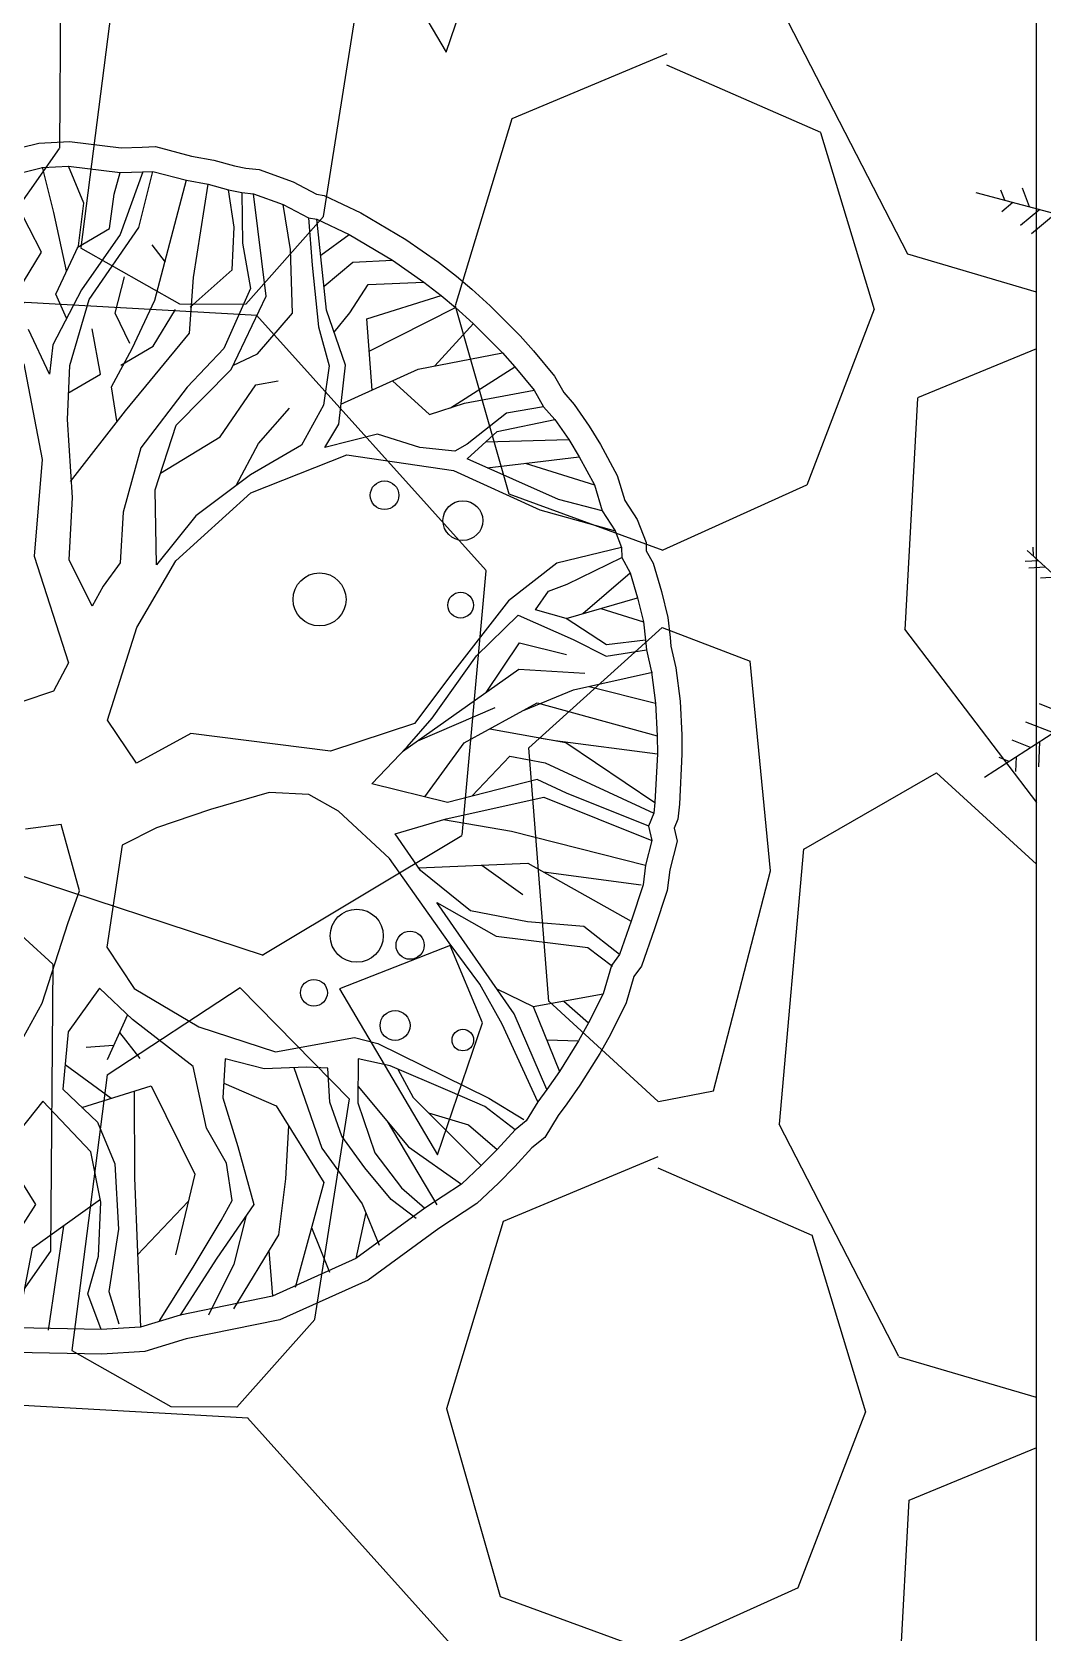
# Model space of a CAD drawing. Extents: x 58467 to 79089, y -33726 to -17391.
# Drawn here: x 75768.8 to 75815.4, y -21279.3 to -21205.6 of the extents above; entities that cross this region are included whole.
import ezdxf

# ---------------------------------------------------------------- set-up
doc = ezdxf.new("R2010")
doc.units = 0
doc.header["$LTSCALE"] = 100
for name, color, linetype in [('BA_elev4', 252, 'Continuous'), ('BA_env_landscp', 84, 'Continuous'), ('BA_mat_timber', 44, 'Continuous')]:
    doc.layers.add(name, color=color, linetype=linetype)

# ---------------------------------------------------------------- blocks, each defined once
blk = doc.blocks.new('MAVİ SEDİR')
for p, q in [((215663.4309270876, 56009.903777042), (215695.2375697446, 55975.01252857555)), ((215609.0346039347, 56000.07604470253), (215616.5003568581, 55981.33530714969)), ((215601.5742142466, 55988.49445972968), (215607.2001897493, 55974.37198186884)), ((215681.4406553205, 55990.14746672149), (215680.9911856545, 55981.83539794976)), ((215867.8739639804, 55989.62882383751), (215857.6549183781, 55977.25269406493)), ((215597.0299671738, 55981.43992426816), (215584.1913957834, 55980.83376936111)), ((215686.6463474203, 55984.43692699387), (215686.1836474543, 55975.8801895103)), ((215689.8877168436, 55980.88120980807), (215689.513998037, 55973.97000610122)), ((215692.2665312146, 55978.27169819836), (215696.9421708056, 55978.09203132847)), ((215870.0404827252, 55981.52186086949), (215861.856970406, 55971.61093431144)), ((215594.053755814, 55976.81962342578), (215597.8251405787, 55967.35259005204)), ((215871.4594235522, 55976.21228265067), (215881.002858052, 55972.63863998652)), ((215589.3244140678, 55969.47774510717), (215581.9008250796, 55969.12725090059)), ((215586.9318798675, 55965.76355063491), (215588.9469667569, 55960.70522431134)), ((215873.7141881765, 55967.77510971852), (215868.9822729119, 55962.04435954223)), ((215874.85485463, 55963.50681491626), (215879.9540028047, 55961.59738351942))]:
    blk.add_line(p, q)
for points in [[(215733.4426660906, 56289.88447982464), (215667.6389332787, 56091.05400275144), (215578.7606014943, 55953.07837482339)], [(215733.4426660906, 56289.88447982464), (215836.3768975006, 56107.48866334532), (215878.7505996194, 55948.92920720447)]]:
    blk.add_lwpolyline(points)
blk = doc.blocks.new('buxus')
at = {"linetype": 'Continuous'}
for p, q in [((2913.064739491384, 24934.8448311144), (2912.542041311637, 24936.93207244626)), ((2914.456090935145, 24935.2719083711), (2913.745015938744, 24936.97592313013)), ((2915.845963882425, 24935.69728105269), (2916.121222398282, 24936.68618048552)), ((2917.175477633082, 24936.72461008154), (2916.119926048896, 24933.82876960074)), ((2916.992325313299, 24934.15934710596), (2917.624940682166, 24936.74099390627)), ((2917.725669489709, 24930.8021415192), (2919.179624923296, 24936.34537294543)), ((2919.504646289451, 24931.84585437279), (2920.181524622212, 24936.15739872462)), ((2921.375547138171, 24934.16891004604), (2921.117240069608, 24935.88942903279)), ((2912.501524348132, 24933.01843381141), (2911.359857368057, 24935.23332635956)), ((2914.209622432369, 24933.30519259256), (2914.456090935145, 24935.2719083711)), ((2915.63550003945, 24934.11153894517), (2915.845963882425, 24935.69728105269)), ((2921.736208863342, 24935.76177781651), (2921.755609968232, 24933.43004432071)), ((2922.844921405831, 24930.98874795574), (2922.271164032993, 24935.70699640829)), ((2923.977965774437, 24933.13634425192), (2923.636178602038, 24935.21490575716)), ((2913.650753854125, 24932.15904258549), (2913.064739491384, 24934.8448311144)), ((2924.807398417739, 24934.59443509041), (2924.962820796806, 24932.41952435062)), ((2925.635716858751, 24930.33940873445), (2925.191807806216, 24934.53581671373)), ((2914.143090288466, 24933.22848581605), (2915.63550003945, 24934.11153894517)), ((2916.119926048896, 24933.82876960074), (2914.347563331256, 24931.27985838461)), ((2914.697446563006, 24930.84197085929), (2916.992325313299, 24934.15934710596)), ((2921.280755020665, 24932.21102450557), (2921.375547138171, 24934.16891004604)), ((2925.367365831465, 24932.87621304249), (2926.674486333769, 24933.82901204162)), ((2911.149923564562, 24930.78858919513), (2912.501524348132, 24933.01843381141)), ((2913.158765305575, 24931.08631066044), (2914.209622432369, 24933.30519259256)), ((2918.220873999169, 24932.55012747056), (2917.606599656234, 24933.35473728826)), ((2921.755609968232, 24933.43004432071), (2922.1277623734, 24931.33896602039)), ((2924.062509444592, 24930.20447938695), (2923.977965774437, 24933.13634425192)), ((2919.345059485878, 24930.48481150699), (2921.280755020665, 24932.21102450557)), ((2924.962820796806, 24932.41952435062), (2925.264094486469, 24929.57149197786)), ((2925.518553986047, 24931.44698516821), (2926.837119753532, 24932.56212763503)), ((2926.837119753532, 24932.56212763503), (2928.672605016574, 24932.64889061889)), ((2915.899031604883, 24930.2089834502), (2916.326225473958, 24931.87855804992)), ((2919.321493969668, 24929.2805913972), (2919.504646289451, 24931.84585437279)), ((2926.705975083842, 24930.22655717078), (2927.551062825053, 24931.53665559681)), ((2927.551062825053, 24931.53665559681), (2930.112919946599, 24931.64329999881)), ((2914.347563331256, 24931.27985838461), (2913.027620635885, 24928.75074014344)), ((2913.654499861107, 24929.97530150215), (2913.158765305575, 24931.08631066044)), ((2913.809922240174, 24927.80039076235), (2914.697446563006, 24930.84197085929)), ((2916.674812362916, 24928.58325958707), (2917.725669489709, 24930.8021415192)), ((2922.1277623734, 24931.33896602039), (2920.907836305591, 24928.58569681146)), ((2921.235543593176, 24927.62042732204), (2922.844921405831, 24930.98874795574)), ((2927.491144756657, 24929.95475045775), (2930.909643717979, 24931.02360807517)), ((2916.575143640923, 24928.80412186034), (2915.899031604883, 24930.2089834502)), ((2917.646880355903, 24928.69297487177), (2918.675561538532, 24930.38447478706)), ((2922.446517549837, 24928.34135706305), (2924.062509444592, 24930.20447938695)), ((2926.506819780359, 24927.81257530214), (2925.635716858751, 24930.33940873445)), ((2925.983438380897, 24929.3307628424), (2926.705975083842, 24930.22655717078)), ((2927.73300221526, 24926.66812533463), (2927.491144756657, 24929.95475045775)), ((2927.601762134245, 24928.4515599192), (2931.578459572905, 24930.46469935601)), ((2912.869512335387, 24927.3914019055), (2911.895872616666, 24929.46055483752)), ((2915.212582216835, 24927.39922825794), (2914.840081912692, 24929.49359525276)), ((2916.373120249136, 24925.7115972709), (2919.321493969668, 24929.2805913972)), ((2925.264094486469, 24929.57149197786), (2925.755134578017, 24927.78352427089)), ((2930.621024478608, 24927.78253805281), (2932.394059347379, 24929.73066383149)), ((2913.027620635885, 24928.75074014344), (2912.869512335387, 24927.3914019055)), ((2915.728666321074, 24926.81718528861), (2916.674812362916, 24928.58325958707)), ((2916.151165726165, 24927.80980128692), (2917.646880355903, 24928.69297487177)), ((2920.907836305591, 24928.58569681146), (2919.206352290269, 24926.79373972051)), ((2911.683930283802, 24927.87310815489), (2912.528251715105, 24923.4668005865)), ((2913.694780554184, 24925.3135391384), (2913.809922240174, 24927.80039076235)), ((2921.32088989718, 24927.79905145711), (2922.446517549837, 24928.34135706305)), ((2925.755134578017, 24927.78352427089), (2925.494141581431, 24925.96979422716)), ((2926.190603166177, 24925.09389877352), (2926.506819780359, 24927.81257530214)), ((2929.853267844021, 24927.63413206162), (2933.732082940478, 24928.38390008503)), ((2931.347228956917, 24925.85416864826), (2934.306565678033, 24927.74287694992)), ((2913.718346076987, 24926.51775924819), (2915.212582216835, 24927.39922825794)), ((2918.71114778081, 24925.04575376915), (2921.235543593176, 24927.62042732204)), ((2922.369118001261, 24926.90902850858), (2923.409196628041, 24927.09715514491)), ((2926.29764192357, 24926.01416586623), (2929.853267844021, 24927.63413206162)), ((2928.665274106872, 24927.09287443105), (2930.375966023768, 24925.5468907825)), ((2915.969491902864, 24925.24624283371), (2915.728666321074, 24926.81718528861)), ((2919.206352290269, 24926.79373972051), (2917.082368863265, 24924.00916663126)), ((2920.732776551205, 24924.5169401012), (2922.369118001261, 24926.90902850858)), ((2931.985873882494, 24926.05621635929), (2935.197907844868, 24926.65963695034)), ((2913.845508482452, 24922.46166974445), (2916.373120249136, 24925.7115972709)), ((2922.504190825028, 24924.20515163256), (2923.919107785, 24925.83644899905)), ((2925.494141581431, 24925.96979422716), (2924.478158516932, 24924.12689269645)), ((2930.375966023768, 24925.5468907825), (2931.985873882494, 24926.05621635929)), ((2933.923489022213, 24925.60027244665), (2932.108159670287, 24924.17887461654)), ((2935.63158710645, 24925.88703122781), (2933.923489022213, 24925.60027244665)), ((2913.924827649144, 24921.71184138771), (2913.694780554184, 24925.3135391384)), ((2917.741436209573, 24922.0754593609), (2918.71114778081, 24925.04575376915)), ((2925.549895231913, 24924.01574570789), (2926.190603166177, 24925.09389877352)), ((2932.103465219488, 24923.50191601512), (2933.483508123757, 24924.75723303293)), ((2933.483508123757, 24924.75723303293), (2936.147671217282, 24925.30498825848)), ((2917.082368863265, 24924.00916663126), (2916.261376684336, 24921.04429331085)), ((2917.990378076096, 24922.83798572371), (2920.732776551205, 24924.5169401012)), ((2921.473549856992, 24922.27102229251), (2922.504190825028, 24924.20515163256)), ((2924.478158516932, 24924.12689269645), (2922.127526109565, 24922.76356496905)), ((2927.978020430292, 24924.63082914519), (2925.549895231913, 24924.01574570789)), ((2929.933117056785, 24924.02530864798), (2927.978020430292, 24924.63082914519)), ((2931.536504062662, 24923.85925979546), (2929.933117056785, 24924.02530864798)), ((2932.108159670287, 24924.17887461654), (2931.536504062662, 24923.85925979546)), ((2932.964451310351, 24924.2850876668), (2936.785219555373, 24924.39222644358)), ((2912.528251715105, 24923.4668005865), (2912.168120029412, 24919.01493775912)), ((2922.140313132354, 24921.93702983579), (2926.567797927712, 24923.67649032739)), ((2926.567797927712, 24923.67649032739), (2931.481280451658, 24922.95431325783)), ((2936.309707665266, 24921.62487915615), (2932.103465219488, 24923.50191601512)), ((2933.036470057039, 24923.08556237698), (2934.846599587323, 24923.30313157842)), ((2934.77402897383, 24923.29440892778), (2937.970805456901, 24922.29349488)), ((2934.846599587323, 24923.30313157842), (2937.267239120189, 24923.59124400981)), ((2922.127526109565, 24922.76356496905), (2919.60782475459, 24920.86585007032)), ((2931.481280451658, 24922.95431325783), (2935.453311397747, 24921.14302043849)), ((2917.805282432046, 24918.61791705421), (2917.741436209573, 24922.0754593609)), ((2918.691510412084, 24918.80208626635), (2922.140313132354, 24921.93702983579)), ((2913.773333424154, 24918.84730473449), (2913.924827649144, 24921.71184138771)), ((2916.261376684336, 24921.04429331085), (2916.132058396919, 24918.70713867447)), ((2935.453311397747, 24921.14302043849), (2938.928445000271, 24920.18361187962)), ((2938.329510053389, 24921.09764955483), (2936.309707665266, 24921.62487915615)), ((2919.60782475459, 24920.86585007032), (2917.805282432046, 24918.61791705421)), ((2912.168120029412, 24919.01493775912), (2913.745603490031, 24914.10713096637)), ((2914.830986773552, 24916.70528199441), (2913.773333424154, 24918.84730473449)), ((2939.224741149718, 24919.41401575714), (2936.240400682087, 24918.68905681425)), ((2936.721958623007, 24917.72774474902), (2939.23696552059, 24918.94850109906)), ((2916.132058396919, 24918.70713867447), (2915.338978312394, 24917.6267328125)), ((2916.90027662244, 24915.72591354186), (2918.691510412084, 24918.80208626635)), ((2936.240400682087, 24918.68905681425), (2934.007266382462, 24916.95200163999)), ((2937.440942976339, 24916.36982149669), (2939.621568691691, 24918.25269845434)), ((2915.338978312394, 24917.6267328125), (2914.830986773552, 24916.70528199441)), ((2935.259380577951, 24916.54700216711), (2935.848080868715, 24917.39546266868)), ((2935.848080868715, 24917.39546266868), (2936.721958623007, 24917.72774474902)), ((2934.007266382462, 24916.95200163999), (2931.546186753088, 24913.77878089006)), ((2936.662040554612, 24916.1458396627), (2939.959621874993, 24917.09409504438)), ((2932.535299422623, 24914.41734180251), (2934.455339846316, 24916.29154726629)), ((2934.455339846316, 24916.29154726629), (2936.98974784879, 24915.18057012053)), ((2936.662040554612, 24916.1458396627), (2935.259380577951, 24916.54700216711)), ((2938.528429099628, 24914.93623037212), (2936.662040554612, 24916.1458396627)), ((2938.259419514672, 24916.60518333803), (2940.230266030716, 24915.9890771873)), ((2915.537897345449, 24911.46531362979), (2916.90027662244, 24915.72591354186)), ((2936.98974784879, 24915.18057012053), (2938.509558027625, 24914.40896881101)), ((2940.31871443227, 24915.1517034646), (2938.528429099628, 24914.93623037212)), ((2930.493851136406, 24911.55819433008), (2932.535299422623, 24914.41734180251)), ((2932.977337245013, 24912.73800032124), (2934.513961571918, 24915.01604146782)), ((2934.513961571918, 24915.01604146782), (2936.684309734621, 24914.49264883496)), ((2938.509558027625, 24914.40896881101), (2940.367854000651, 24914.70285325512)), ((2913.745603490031, 24914.10713096637), (2913.05254001329, 24912.80257413665)), ((2929.133205098135, 24910.01147808498), (2934.488917552634, 24913.81011673018)), ((2931.546186753088, 24913.77878089006), (2929.689810404771, 24911.30273948199)), ((2934.488917552634, 24913.81011673018), (2937.53462196611, 24913.62071080551)), ((2937.010627436977, 24912.85054119985), (2940.639833209545, 24913.67502373377)), ((2937.731317875071, 24913.01426758789), (2940.790490322609, 24912.23751600495)), ((2913.05254001329, 24912.80257413665), (2911.594656425626, 24912.29879010343)), ((2931.977308776241, 24910.40890804403), (2935.334535333323, 24912.26122009931)), ((2934.728244181827, 24911.92670579082), (2937.010627436977, 24912.85054119985)), ((2935.334535333323, 24912.26122009931), (2940.864881873079, 24910.73286538899)), ((2916.880639253715, 24909.48224598632), (2915.537897345449, 24911.46531362979)), ((2929.3494982349, 24910.23883784775), (2930.493851136406, 24911.55819433008)), ((2929.834613291714, 24910.50896493118), (2933.392225736212, 24912.04020546326)), ((2919.381469543279, 24910.85269937667), (2916.880639253715, 24909.48224598632)), ((2925.817978226747, 24910.03417497116), (2919.381469543279, 24910.85269937667)), ((2929.689810404771, 24911.30273948199), (2925.817978226747, 24910.03417497116)), ((2933.158160738692, 24911.06042986613), (2936.661274251298, 24910.42943366827)), ((2927.717851235644, 24908.52370798905), (2929.3494982349, 24910.23883784775)), ((2930.164704662622, 24907.92786371514), (2931.977308776241, 24910.40890804403)), ((2935.430043632378, 24910.6512083251), (2936.16424955639, 24910.51895996135)), ((2936.16424955639, 24910.51895996135), (2940.869834658959, 24909.9131739236)), ((2936.661274251298, 24910.42943366827), (2940.755277168741, 24907.67204085477)), ((2932.330164440278, 24907.9599100542), (2934.081124788449, 24909.80880868739)), ((2934.081124788449, 24909.80880868739), (2935.703819669964, 24909.49159913092)), ((2935.703819669964, 24909.49159913092), (2940.70385410337, 24907.1710910119)), ((2931.208324240813, 24907.67372723495), (2927.717851235644, 24908.52370798905)), ((2935.330370922003, 24908.72526649372), (2931.208324240813, 24907.67372723495)), ((2936.680675356188, 24908.09770017247), (2935.330370922003, 24908.72526649372)), ((2922.995706832723, 24908.12708150767), (2920.281014592178, 24907.35133834591)), ((2924.819476642429, 24908.04169685587), (2922.995706832723, 24908.12708150767)), ((2926.187262563388, 24907.26455400278), (2924.819476642429, 24908.04169685587)), ((2931.135619143036, 24906.91835728189), (2935.643901601569, 24907.90969399186)), ((2935.643901601569, 24907.90969399186), (2940.617832239981, 24905.91042700446)), ((2940.470502432904, 24906.58184400956), (2936.680675356188, 24908.09770017247)), ((2920.281014592178, 24907.35133834591), (2917.800881743705, 24906.50656239728)), ((2928.531904163977, 24905.09351213849), (2926.187262563388, 24907.26455400278)), ((2913.401656935134, 24906.64828066963), (2911.7600909948, 24906.43822866499)), ((2914.253888791332, 24903.59418567622), (2913.401656935134, 24906.64828066963)), ((2917.800881743705, 24906.50656239728), (2916.222631986365, 24905.69796319559)), ((2928.791507581926, 24906.23040408927), (2931.135619143036, 24906.91835728189)), ((2931.021550140609, 24906.88488013554), (2934.144971010921, 24906.3512663807)), ((2934.144971010921, 24906.3512663807), (2940.32559698851, 24904.77900708733)), ((2916.222631986365, 24905.69796319559), (2915.509401108011, 24901.00873386724)), ((2929.952045620819, 24904.54277310224), (2928.791507581926, 24906.23040408927)), ((2931.286877110784, 24901.20749288377), (2928.531904163977, 24905.09351213849)), ((2929.876276641443, 24904.65295481007), (2934.905096671045, 24904.87353498277)), ((2934.905096671045, 24904.87353498277), (2939.663851130591, 24902.20407558832)), ((2932.26650762969, 24902.67270943796), (2929.952045620819, 24904.54277310224)), ((2932.780325192507, 24904.78033568658), (2934.680456213458, 24903.43748991557)), ((2935.618309308319, 24904.47345294091), (2940.125244676018, 24903.87949935782)), ((2913.725199804807, 24902.14705746914), (2914.253888791332, 24903.59418567622)), ((2934.279277524781, 24897.93098351025), (2930.713649770832, 24903.06674627942)), ((2930.713649770832, 24903.06674627942), (2933.447743122859, 24901.51075589265)), ((2934.88962371364, 24902.16582108556), (2932.26650762969, 24902.67270943796)), ((2912.532237374398, 24898.41755608664), (2913.725199804807, 24902.14705746914)), ((2937.482560199277, 24901.95991093317), (2934.88962371364, 24902.16582108556)), ((2939.130740221712, 24900.66476457527), (2937.482560199277, 24901.95991093317)), ((2932.697629652842, 24899.30283664467), (2931.286877110784, 24901.20749288377)), ((2933.447743122859, 24901.51075589265), (2937.660069611259, 24900.98751572805)), ((2915.509401108011, 24901.00873386724), (2916.769955761281, 24899.09695191244)), ((2937.660069611259, 24900.98751572805), (2938.811125499524, 24900.12654038275)), ((2915.178918981151, 24899.11488784403), (2913.730954347749, 24897.10602595674)), ((2916.694034709186, 24897.66632798582), (2915.178918981151, 24899.11488784403)), ((2916.769955761281, 24899.09695191244), (2919.75391572409, 24897.32722502084)), ((2933.725451296312, 24897.4585034101), (2932.697629652842, 24899.30283664467)), ((2933.475985395956, 24899.08800775828), (2935.153155285665, 24898.26326564332)), ((2911.01156764322, 24895.65332424629), (2912.532237374398, 24898.41755608664)), ((2935.153155285665, 24898.26326564332), (2938.372408614894, 24898.85524225471)), ((2935.153155285665, 24898.26326564332), (2936.361374720726, 24895.27376877797)), ((2936.562049169224, 24898.52234191584), (2937.70262997116, 24897.51339351327)), ((2916.456653388563, 24897.89328160605), (2915.529332245788, 24895.81800531453)), ((2919.493270619887, 24895.51020628262), (2916.694034709186, 24897.66632798582)), ((2935.362345358111, 24893.87528274519), (2933.725451296312, 24897.4585034101)), ((2935.782136262914, 24894.4499637284), (2934.279277524781, 24897.93098351025)), ((2913.730954347749, 24897.10602595674), (2913.48126987747, 24894.46405620464)), ((2916.090067927354, 24897.07289040047), (2917.036355408426, 24895.87293913827)), ((2919.75391572409, 24897.32722502084), (2923.277873199732, 24896.1763865752)), ((2923.277873199732, 24896.1763865752), (2926.912277897381, 24896.8354411521)), ((2926.912277897381, 24896.8354411521), (2927.996712730492, 24896.57289254811)), ((2935.773258856467, 24896.72894362802), (2937.242054360465, 24896.68718314636)), ((2915.821905863672, 24896.47276346137), (2914.561958710192, 24896.38524863125)), ((2927.996712730492, 24896.57289254811), (2933.102318078073, 24894.05020096805)), ((2913.588328379001, 24895.59686726938), (2915.711042683095, 24894.04396527462)), ((2920.095287972919, 24892.67313654127), (2919.493270619887, 24895.51020628262)), ((2920.966809298867, 24895.86599785064), (2920.856362076861, 24894.05610477537)), ((2922.754226562982, 24895.40292822231), (2920.966809298867, 24895.86599785064)), ((2924.712191264593, 24895.47595044589), (2922.754226562982, 24895.40292822231)), ((2924.119304557189, 24895.45383875093), (2925.411009271092, 24891.73947581596)), ((2925.698435859008, 24895.43596869028), (2924.712191264593, 24895.47595044589)), ((2925.790542061675, 24893.85960514754), (2925.698435859008, 24895.43596869028)), ((2927.089787302769, 24895.86304594698), (2927.079008809348, 24893.83229065119)), ((2928.560457913223, 24895.54029479419), (2927.089787302769, 24895.86304594698)), ((2931.330903810842, 24894.36198943669), (2928.560457913223, 24895.54029479419)), ((2928.917066868807, 24895.38862452664), (2929.622805720013, 24894.07523065553)), ((2914.360477329623, 24893.62576962371), (2917.546266558792, 24894.61223299241)), ((2917.546266558792, 24894.61223299241), (2919.563730917867, 24890.54746566613)), ((2920.898418423948, 24894.74527998185), (2923.313277294914, 24893.69337186697)), ((2927.083010883635, 24894.58631280802), (2929.409473808511, 24891.81094582722)), ((2912.556862969567, 24893.90378613535), (2911.089590473712, 24892.04608489929)), ((2914.766961792461, 24891.57762614291), (2912.556862969567, 24893.90378613535)), ((2913.48126987747, 24894.46405620464), (2915.077094357428, 24892.9425060299)), ((2916.768534868901, 24894.3714123549), (2916.785374595354, 24890.37355844865)), ((2920.856362076861, 24894.05610477537), (2921.54526113569, 24891.8247079995)), ((2926.332111306834, 24892.29962537678), (2925.790542061675, 24893.85960514754)), ((2927.079008809348, 24893.83229065119), (2927.851921485669, 24891.52802406726)), ((2929.622805720013, 24894.07523065553), (2932.761200578075, 24890.94208126466)), ((2932.915419757901, 24893.66867902307), (2931.330903810842, 24894.36198943669)), ((2933.102318078073, 24894.05020096805), (2934.718017871645, 24893.06473077897)), ((2923.313277294914, 24893.69337186697), (2925.499810595005, 24890.16299176475)), ((2930.327729392096, 24893.37148521081), (2932.174695202667, 24892.81467692519)), ((2934.316690149331, 24892.59067837296), (2932.915419757901, 24893.66867902307)), ((2915.077094357428, 24892.9425060299), (2915.886359592526, 24891.0159244225)), ((2921.023092995421, 24891.05295427446), (2920.095287972919, 24892.67313654127)), ((2923.882206167766, 24892.77477844436), (2923.745877807956, 24890.3252036488)), ((2927.394459113624, 24890.83456123812), (2926.332111306834, 24892.29962537678)), ((2928.42071855733, 24892.99048696344), (2930.707215653754, 24889.13623426772)), ((2932.174695202667, 24892.81467692519), (2933.487737588553, 24891.67748314949)), ((2915.239130812005, 24889.26239692757), (2914.766961792461, 24891.57762614291)), ((2921.54526113569, 24891.8247079995), (2922.28182127301, 24889.14275643905)), ((2925.411009271092, 24891.73947581596), (2927.269835283598, 24889.17436520316)), ((2929.409473808511, 24891.81094582722), (2931.842996757754, 24890.0886922569)), ((2910.841127450347, 24891.37771636282), (2912.228389372075, 24889.15264968308)), ((2915.886359592526, 24891.0159244225), (2916.053090504494, 24888.01277392159)), ((2921.281400063984, 24889.33243528771), (2921.023092995421, 24891.05295427446)), ((2928.607352688401, 24889.37333406791), (2927.394459113624, 24890.83456123812)), ((2927.851921485669, 24891.52802406726), (2929.078991675058, 24889.91709985674)), ((2916.785374595354, 24890.37355844865), (2917.0606180938, 24883.50347987096)), ((2919.563730917867, 24890.54746566613), (2918.672990627533, 24886.83063154289)), ((2923.745877807956, 24890.3252036488), (2923.412179720185, 24887.75610365202)), ((2925.499810595005, 24890.16299176475), (2924.184296889006, 24885.32377949831)), ((2915.216631321067, 24889.3727207141), (2912.065586614184, 24887.11635279098)), ((2929.758408583259, 24888.51235872261), (2928.607352688401, 24889.37333406791)), ((2929.078991675058, 24889.91709985674), (2930.162036929531, 24888.97771310707)), ((2912.228389372075, 24889.15264968308), (2908.793103779222, 24883.85200865479)), ((2915.123989139199, 24886.77554525088), (2915.239130812005, 24889.26239692757)), ((2919.261668629505, 24889.2870360305), (2916.927002341322, 24886.8385295148)), ((2922.28182127301, 24889.14275643905), (2920.578947679051, 24886.6739612024)), ((2920.773408531735, 24888.41098446961), (2921.281400063984, 24889.33243528771)), ((2921.934194951234, 24888.63877410743), (2921.364117351867, 24886.40215454212)), ((2927.43537254207, 24888.77501301542), (2926.97360475457, 24886.65494997668)), ((2927.269835283598, 24889.17436520316), (2928.054044184869, 24887.28249177432)), ((2913.509252075103, 24888.15011802669), (2912.803556159982, 24883.36192055376)), ((2916.053090504494, 24888.01277392159), (2915.600852616134, 24885.13727458422)), ((2919.488339892067, 24886.25784662986), (2920.773408531735, 24888.41098446961)), ((2924.938066894402, 24888.09657698548), (2925.762420297044, 24886.02825321499)), ((2923.412179720185, 24887.75610365202), (2921.347954490087, 24884.34686646509)), ((2912.065586614184, 24887.11635279098), (2911.361074338753, 24883.46768089301)), ((2914.628784629739, 24885.02755935226), (2915.123989139199, 24886.77554525088)), ((2920.578947679051, 24886.6739612024), (2918.89025068652, 24884.05546897819)), ((2921.364117351867, 24886.40215454212), (2920.193315037352, 24884.04769262226)), ((2922.972471640238, 24887.02988973344), (2923.135787383154, 24884.92107005546)), ((2917.934185697009, 24883.79447253379), (2919.488339892067, 24886.25784662986)), ((2915.255845995463, 24883.39641434856), (2914.628784629739, 24885.02755935226)), ((2915.600852616134, 24885.13727458422), (2916.05988673369, 24883.65186924938))]:
    blk.add_line(p, q, dxfattribs=at)
for points in [[(2910.690015773812, 24937.62151488093), (2912.379209824212, 24938.044531978), (2913.78683617362, 24938.11177222121), (2916.169435191955, 24937.82125014788), (2917.134221078533, 24937.85641836818), (2917.750662253341, 24937.87888889885), (2919.418737617001, 24937.44136305714), (2920.436142628658, 24937.26256873353), (2921.38790787215, 24936.99000268532), (2921.908716910293, 24936.88259515093), (2922.524651132092, 24936.81952117809), (2924.095604075452, 24936.25318929564), (2925.167928018694, 24935.68511017228), (2925.528041120504, 24935.63019675851), (2927.20718806103, 24934.8297340142), (2929.285638445337, 24933.60216738003), (2930.785206194833, 24932.55520797036), (2931.620652962114, 24931.90539726299), (2932.323072147887, 24931.31840732884), (2933.171974647873, 24930.54580128987), (2934.554843047163, 24929.16281987105), (2935.165932050732, 24928.48095053646), (2936.136319959252, 24927.30164698913), (2936.559676207224, 24926.54743186053), (2937.038602758771, 24926.00729540698), (2937.735760998477, 24925.00919160607), (2938.250760098019, 24924.15340635208), (2939.022081640678, 24922.7306807138), (2939.367026675458, 24921.58070687026), (2939.941967655024, 24920.70328652306), (2940.351788145549, 24919.63882364107), (2940.361880175811, 24919.2545105407), (2940.673588461486, 24918.69058524132), (2941.053780020696, 24917.38756179613), (2941.346553143378, 24916.19219312545), (2941.457879655274, 24915.26722282729), (2941.490047372985, 24914.87551404062), (2941.719353037632, 24913.86615675308), (2941.919405944599, 24912.33920790455), (2941.997272826061, 24910.76426504323), (2942.002569456609, 24909.88766652685), (2941.884879425292, 24907.58525034118), (2941.814302422641, 24906.89770793212), (2941.649953088896, 24906.4868143559), (2941.78194812117, 24905.89267945635), (2941.443852601688, 24904.56360999166), (2941.318924092244, 24903.61564905145), (2940.73708209781, 24901.84220063691), (2940.143247098212, 24900.12755413055), (2939.7869676489, 24899.65123669277), (2939.430623950381, 24898.43934586313), (2938.704437759297, 24896.9844890816), (2938.21786779349, 24896.11164837253), (2937.305955227066, 24894.6481078617), (2936.702718029065, 24893.79017128107), (2936.304697776305, 24893.24529370276), (2935.690030831555, 24892.23753387755), (2935.094137892798, 24891.7621004498), (2934.30824824123, 24890.89634442554), (2933.545643785249, 24890.13246325223), (2932.547552733985, 24889.19677909221), (2930.808042153581, 24888.04710259079), (2927.546199148196, 24885.67085986005), (2923.48641360761, 24883.83669738178), (2919.167525781025, 24882.95614117752), (2917.260431737405, 24882.38078234078), (2915.279055609565, 24882.26324007077), (2911.266496506133, 24882.33666189727)], [(2910.849946217691, 24936.49403250542), (2912.54541022205, 24936.91861969331), (2913.745015938744, 24936.97592313013), (2916.121222398282, 24936.68618048552), (2917.175477633082, 24936.72461008154), (2917.624940682166, 24936.74099390627), (2919.176639965513, 24936.33399277987), (2920.181524622212, 24936.15739872462), (2921.117240069608, 24935.88942903279), (2921.736208863342, 24935.76177781651), (2922.271164032993, 24935.70699640829), (2923.636178602038, 24935.21490575716), (2924.807398417739, 24934.59443509041), (2925.191807806216, 24934.53581671373), (2926.674486333769, 24933.82901204162), (2928.672605016574, 24932.64889061889), (2930.112919946599, 24931.64329999881), (2930.909643717979, 24931.02360807517), (2931.578459572905, 24930.46469935601), (2932.389947147605, 24929.72614552874), (2933.732082940478, 24928.38390008503), (2934.306565678033, 24927.74287694992), (2935.197907844868, 24926.65963695034), (2935.63158710645, 24925.88703122781), (2936.147671217282, 24925.30498825848), (2936.785219555373, 24924.39222644358), (2937.267239120189, 24923.59124400981), (2937.970805456901, 24922.29349488), (2938.329510053389, 24921.09764955483), (2938.928445000271, 24920.18361187962), (2939.224741149718, 24919.41401575714), (2939.23696552059, 24918.94850109906), (2939.621568691691, 24918.25269845434), (2939.959621874993, 24917.09409504438), (2940.230266030716, 24915.9890771873), (2940.330873558486, 24915.1531669173), (2940.367854000651, 24914.70285325512), (2940.603244551743, 24913.66671149752), (2940.790490322609, 24912.23751600495), (2940.864881873079, 24910.73286538899), (2940.869834658959, 24909.9131739236), (2940.755277168741, 24907.67204085477), (2940.70385410337, 24907.1710910119), (2940.468489031776, 24906.5826493331), (2940.617832239981, 24905.91042700446), (2940.329747278981, 24904.77795135933), (2940.209873559108, 24903.86834639159), (2939.663851130591, 24902.20407558832), (2939.130740221712, 24900.66476457527), (2938.757921908385, 24900.16633602266), (2938.372408614894, 24898.85524225471), (2937.70262997116, 24897.51339351327), (2937.242054360465, 24896.68718314636), (2936.361374720726, 24895.27376877797), (2935.782136262914, 24894.4499637284), (2935.362345358111, 24893.87528274519), (2934.827305173298, 24892.99807272086), (2934.316690149331, 24892.59067837296), (2933.487737588553, 24891.67748314949), (2932.757376319699, 24890.94589914162), (2931.842996757754, 24890.0886922569), (2930.162036929531, 24888.97771310707), (2926.97360475457, 24886.65494997668), (2923.135787383154, 24884.92107005546), (2918.89025068652, 24884.05546897819), (2917.0606180938, 24883.50347987096), (2915.255845995463, 24883.39641434856), (2911.361074338753, 24883.46768089301)]]:
    blk.add_lwpolyline(points, dxfattribs=at)
for centre, radius in [((2928.302382856419, 24921.81916174464), 0.6590159177573987), ((2931.91056832673, 24920.65296429725), 0.9158745624281818), ((2925.308356613133, 24917.02234957767), 1.221206793285593), ((2931.808208455559, 24916.75830487558), 0.5920149453794421), ((2927.022884456894, 24901.53172689718), 1.221206793285593), ((2929.47952137818, 24901.09165244645), 0.6474878472974671), ((2925.052456931909, 24898.90228174552), 0.6161043576018662), ((2928.788592246129, 24897.39502656453), 0.6897529454570215), ((2931.91056832673, 24896.72391296651), 0.4961893704608993)]:
    blk.add_circle(centre, radius, dxfattribs=at)

msp = doc.modelspace()

# ---------------------------------------------------------------- hatches: boundary and pattern name
at = {"layer": 'BA_elev4'}
h = msp.add_hatch(dxfattribs=at)
h.set_pattern_fill('GRAVEL', color=256, scale=2, angle=269.5448254394165)
h.set_pattern_definition([(137.5576129394165, (32934.23849896963, 12411.22617020758), (-453.9570452575413, 410.019269133839), [6.834428799999999, -676.6096727912999]), (94.51456643941646, (32929.19498020638, 12415.83838252757), (45.95560872220877, -609.9843293289907), [11.72809439999999, -1161.080977870479]), (42.05527253941644, (32928.27183243056, 12427.53008514883), (-562.818025741937, -503.5447446850262), [8.269630399999999, -818.6944558819997]), (176.8185144394164, (32915.72962390061, 12447.44235144856), (1015.564373429833, -58.86971564423937), [10.68009039999999, -1057.328748514759]), (202.3784796194165, (32905.06599619657, 12448.03508426322), (611.5985932523943, 249.1491937206635), [10.472674, -1036.79615490688]), (266.8185144394164, (32895.38201549833, 12444.04789003218), (58.86971564423943, 1015.564373429833), [10.68009039999999, -1057.328748514759]), (307.2390659094165, (32894.78928268366, 12433.38426232813), (-502.7376126502065, 664.414819842778), [14.12387319999999, -1398.26230628494]), (341.8001538094165, (32903.336225664, 12422.14000878728), (1114.739771770385, -364.467229299548), [13.3343904, -1320.1051320381]), (30.97439105941649, (32916.00353963178, 12417.9752455477), (663.6076879797703, 401.1408187334594), [10.71625999999999, -1060.910913974239]), (84.78118373941649, (32925.19164333818, 12423.49042734708), (-55.2376222692598, -558.3788007132846), [12.23426559999999, -599.4787389999993]), (131.9422632394165, (32926.30446710039, 12435.67397130089), (-553.9395755301093, 614.0199888126784), [15.8215584, -1566.33545024354]), (48.35890026941647, (32914.82210966173, 12397.1559741093), (307.6153433333461, 353.1673831851489), [5.400090799999998, -534.6113164868799]), (81.01405983941642, (32918.41028272379, 12401.19159625176), (-106.8431508916244, -659.572028748666), [10.2736396, -1017.0927799408]), (134.5448254394165, (32920.01494781853, 12411.33916866756), (-50.79839696822974, 0.4035659284833293), [7.184186799999998, -64.65786216855999]), (112.7434159494165, (32926.13900506971, 12414.84662854391), (99.57896427616573, -254.7991167048714), [3.868826399999999, -383.0124473778799]), (201.3462349294164, (32924.64330277566, 12418.41462330954), (152.7987568297002, 49.58769919343283), [5.471312399999995, -268.0950597999997]), (300.5085819694165, (32919.54732044169, 12416.42304402366), (100.3860961453931, -153.2023227653247), [8.886393199999997, -287.3259630581999]), (71.10987661941648, (32924.05864127956, 12408.76696354487), (-51.60552881988782, -101.1932280106605), [6.425742799999998, -154.21796233656]), (285.9343657734165, (32924.87737101418, 12447.87769355111), (148.3595316198469, -509.1946674677023), [9.001759999999999, -891.1765334507799]), (339.8910013794165, (32927.34868465475, 12439.22178777009), (-557.1681029298021, 207.6328131047493), [7.551978799999998, -747.6443135639998]), (202.7434159494164, (32934.21832067321, 12408.68625035917), (254.799116705056, 99.57896427624283), [7.737601999999999, -379.1436717778799]), (253.1552851094164, (32927.08233114194, 12405.69484577106), (156.4308501540506, 506.7732719077275), [9.00175999999999, -891.1765334507992]), (248.9887802194164, (32893.38236489388, 12448.12790442677), (103.6146235788705, 253.1848529841554), [8.680703999999997, -425.35468626212]), (204.3199660394166, (32890.26989052723, 12440.02437486757), (560.8001961578423, 249.5527599312297), [7.273442399999998, -720.0718676143999]), (336.3462349294164, (32883.4158880457, 12408.58183231797), (253.1848529906708, -103.6146235629635), [7.737601999999999, -379.1436717778799]), (286.8988500794164, (32890.50344966554, 12405.47742926989), (-197.9472308453694, 661.9934242880572), [8.5156548, -843.0475196039997]), (338.9887802194165, (32883.61363535065, 12433.4730468324), (-253.1848529834368, 103.6146235806299), [4.340351999999998, -429.69503826212]), (10.85475791341646, (32883.4401020014, 12411.62973613606), (203.5971538013905, 49.18413325429975), [2.590291999999999, -256.43989929052]), (75.50858197141652, (32885.9840575091, 12412.11754180932), (-52.00909475367202, -151.9916249761819), [10.472674, -198.9810917813799]), (95.55383139941644, (32888.60469054321, 12422.25704290654), (46.76273770999973, -508.3875356082515), [9.705339999999998, -960.8272972667398]), (213.2348929694165, (32914.97546471455, 12416.45936495723), (102.0003598614634, 49.99126511834555), [7.326477599999998, -175.8355271936]), (262.7020520294165, (32908.84737180409, 12412.44392111119), (-108.4574146754972, -862.7656166085303), [12.7911352, -1266.32018130062]), (330.4902213394165, (32907.22252841292, 12399.75642884698), (-353.9745150604023, 206.018549377851), [5.230164799999999, -517.7878463621998]), (359.5448254394165, (32911.77420584363, 12397.18018806501), (51.20196289670823, 50.39483103974167), [3.047999999999999, -47.75199999999999]), (29.80126259941648, (32890.13671377083, 12423.26090386805), (-357.2030425055059, -200.3686263485481), [7.057339199999999, -698.6788154639999]), (317.5576129394165, (32896.26077102201, 12426.76836374441), (453.9570452560972, -410.0192691354182), [13.6688576, -669.7752439912998]), (269.5448254394165, (32906.34780854853, 12417.54393910443), (50.39483103974167, -51.20196289670823), [13.208, -37.59199999999999]), (234.8496719394165, (32906.24288140712, 12404.33635589269), (-359.6244377890365, -505.159008377475), [8.032191199999998, -795.1863344827998]), (163.5994295394164, (32901.61856210927, 12397.76888522039), (-202.7900219453396, 52.41266067861645), [7.396581599999993, -362.4330007754397]), (117.1908007994165, (32894.52292917087, 12399.85732032911), (-500.3162169734025, 969.2052017160374), [12.042902, -1192.24928845876]), (84.97090417941651, (32889.01985434934, 12410.56937594456), (56.04475403849702, 659.9755946584178), [12.7405892, -1261.3169291248])])
h.paths.add_polyline_path([(75280.64767488881, -20959.89737256608), (75223.44162655623, -21017.15002500371), (75529.47162834326, -21323.21364360319), (75815.08646189803, -21323.21364356299), (75815.08851721052, -21201.56829388665), (75678.72078704079, -21201.56829385192), (75586.52803879861, -21293.73843097036), (75554.76095677074, -21261.96355586064), (75526.51465048565, -21290.28946473439), (75465.5270917979, -21229.17377212877), (75490.5614965838, -21204.12657949566), (75356.21317482034, -21070.01937025382), (75331.10532954702, -21095.14003292448), (75270.07014257948, -21034.13598813873), (75312.44336864672, -20991.67685410572)])

# ---------------------------------------------------------------- linework, layer by layer
msp.add_lwpolyline([(75280.64767488881, -20959.89737256608), (75223.44162655623, -21017.15002500371), (75529.47162834326, -21323.21364360319), (75815.08646189803, -21323.21364356299), (75815.08851721052, -21201.56829388665), (75678.72078704079, -21201.56829385192), (75586.52803879861, -21293.73843097036), (75554.76095677074, -21261.96355586064), (75526.51465048565, -21290.28946473439), (75465.5270917979, -21229.17377212877), (75490.5614965838, -21204.12657949566), (75356.21317482034, -21070.01937025382), (75331.10532954702, -21095.14003292448), (75270.07014257948, -21034.13598813873), (75312.44336864672, -20991.67685410572)], close=True, dxfattribs=at)
at = {"layer": 'BA_mat_timber'}
msp.add_lwpolyline([(75815.086461898, -21323.01364295611), (75815.08646186325, -21076.05982478319), (75875.08646186325, -21076.05982478319), (75875.086461898, -21323.01364295611)], close=True, dxfattribs=at)

# ---------------------------------------------------------------- block references
at = {"layer": 'BA_env_landscp', "xscale": -0.08979415038844869, "yscale": 0.08979415038844869, "zscale": 0.08979415038844801, "rotation": 270.0002288266888}
msp.add_blockref('MAVİ SEDİR', (70788.50031696886, -40597.62285230553, -1.366122604562995e-07), dxfattribs=at)
at = {"layer": 'BA_env_landscp'}
msp.add_blockref('buxus', (72856.75045573103, -46148.71253776629), dxfattribs=at)

doc.saveas('drawing.dxf')
